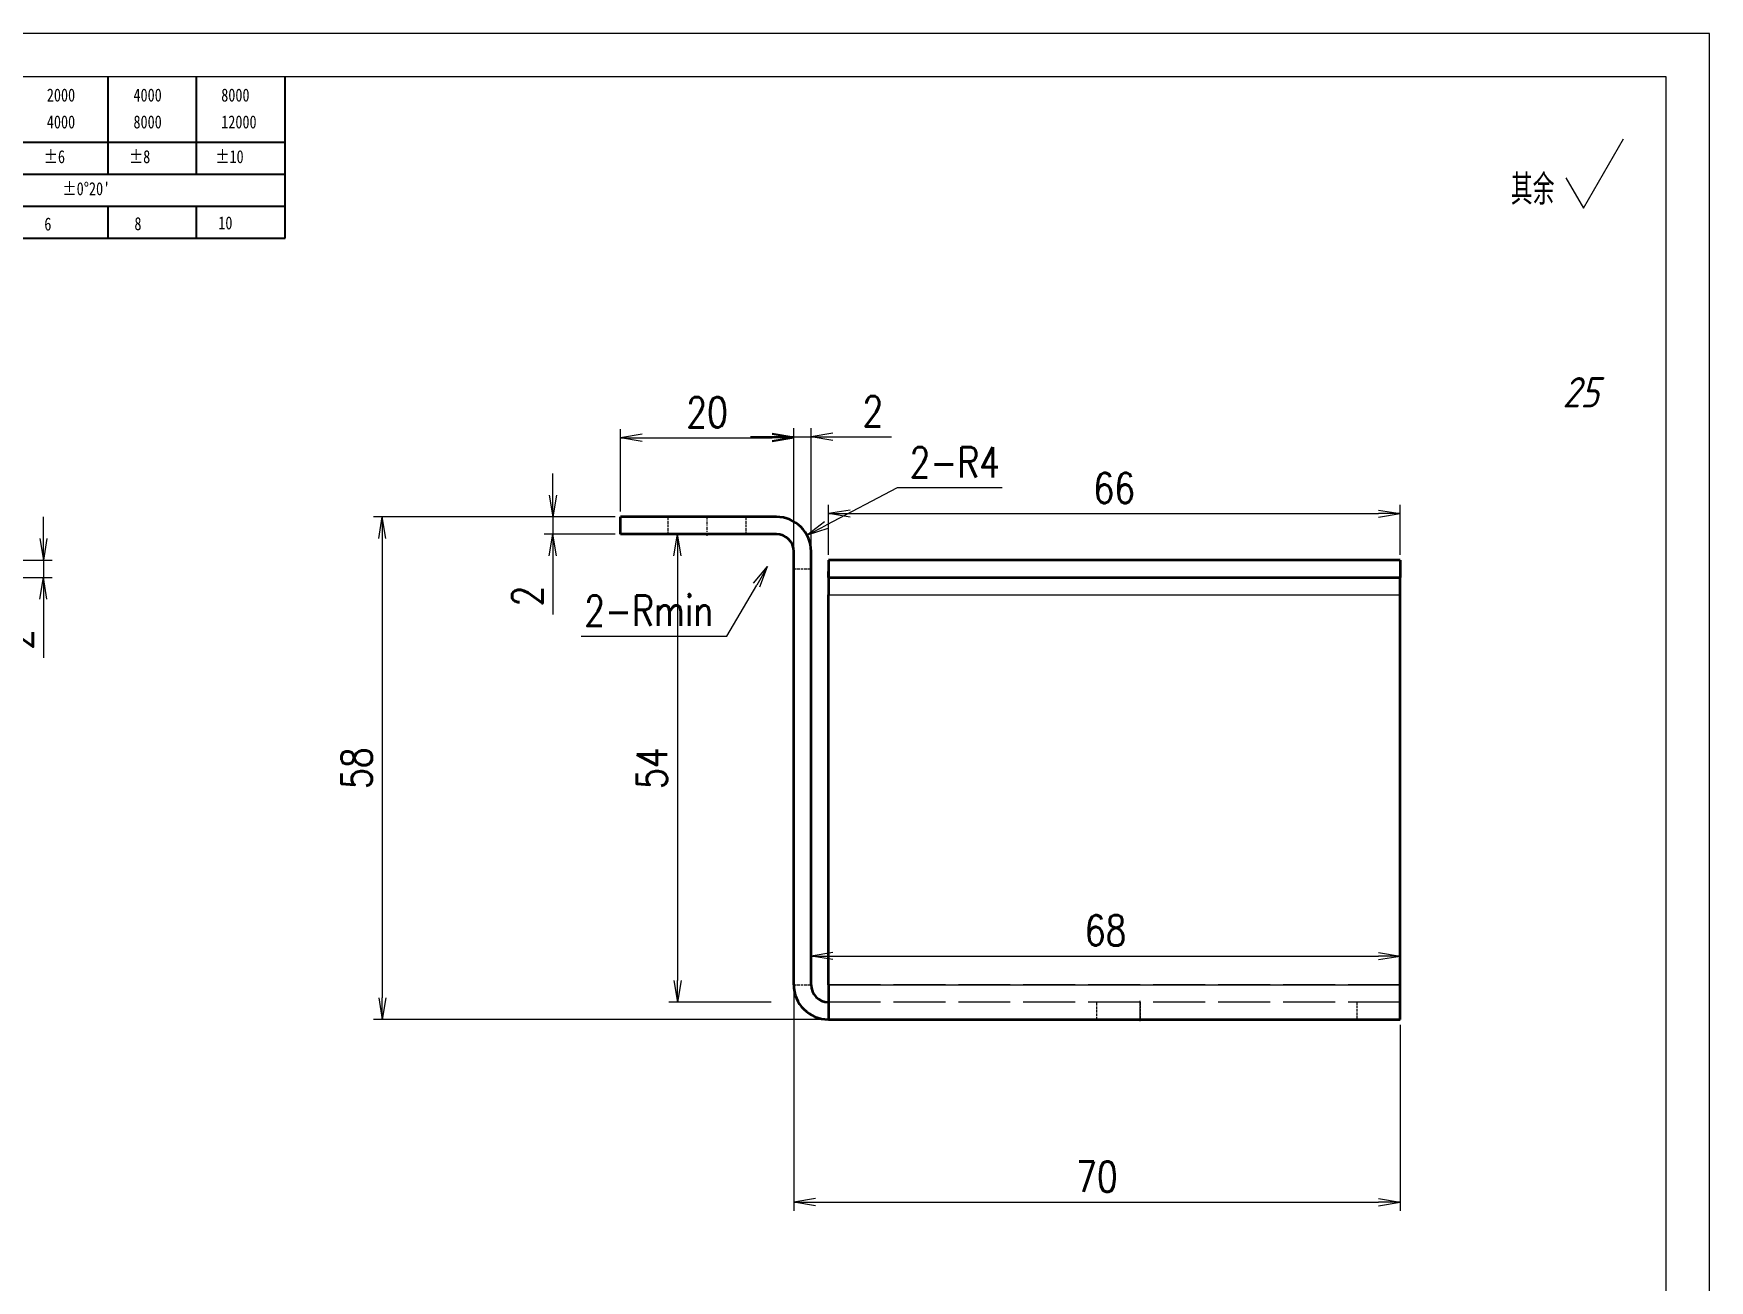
# Model space of a CAD drawing. Header units: millimetres. Extents: x -50531 to 104182, y -50696 to 36723.
# Drawn here: x -49644 to -49450.6, y 35747.7 to 35891.6 of the extents above; entities that cross this region are included whole.
import ezdxf
from ezdxf.enums import TextEntityAlignment as Align

# ---------------------------------------------------------------- set-up
doc = ezdxf.new("R2010")
doc.units = ezdxf.units.MM
doc.header["$LTSCALE"] = 0.5
for name, pattern in [('AM_ISO02W050x2', [3.75, 3, -0.75]), ('AM_ISO08W050x2', [9, 6, -0.75, 1.5, -0.75]), ('DASHDOT', [18.5, 12, -3, 0.5, -3]), ('DASHED', [15, 12, -3]), ('DOT2', [0.125, 0, -0.125])]:
    doc.linetypes.add(name, pattern=pattern)
for name, color, linetype, lineweight in [('中心线', 2, 'AM_ISO08W050x2', 18), ('图框', 7, 'Continuous', 18), ('标注线', 3, 'Continuous', 18), ('粗实线', 7, 'Continuous', 35), ('虚线', 1, 'AM_ISO02W050x2', 18)]:
    doc.layers.add(name, color=color, linetype=linetype, lineweight=lineweight)
doc.layers.add('图\\M+19E79\\M+195B6\\M+18E9A', color=7, linetype='Continuous')
doc.layers.add('打印-禁用', color=7, linetype='Continuous', lineweight=15, plot=False)
doc.styles.add('DIM', font='romans.shx', dxfattribs={"width": 0.8, "bigfont": 'bigfont.shx'})
doc.styles.add('国标', font='simfang.ttf', dxfattribs={"width": 0.8})
doc.styles.add('机械长仿宋', font='gbenor.shx', dxfattribs={"height": 1, "bigfont": 'gbcbig.shx'})
doc.dimstyles.new('DEH 1-1$0', dxfattribs={"dimtxt": 3.5, "dimasz": 2.5, "dimexe": 1, "dimexo": 0.625, "dimgap": 1.2, "dimtad": 1, "dimzin": 9, "dimdsep": 46, "dimtxsty": 'DIM', "dimblk": 'OPEN', "dimcen": 0, "dimclrd": 8, "dimclre": 8, "dimclrt": 2, "dimazin": 2, "dimtfac": 0.5, "dimtmove": 0, "dimatfit": 3, "dimldrblk": 'OPEN', "dimfxl": 0, "dimtolj": 2, "dimlwd": 18, "dimlwe": 18, "dimarcsym": 0})
doc.dimstyles.new('DEH 1-1$4', dxfattribs={"dimtxt": 3.5, "dimasz": 2.5, "dimexe": 1, "dimexo": 0.625, "dimgap": 1.2, "dimtad": 1, "dimtoh": 1, "dimdsep": 46, "dimtxsty": 'DIM', "dimblk": 'OPEN', "dimcen": 0, "dimclrd": 8, "dimclre": 8, "dimclrt": 2, "dimazin": 2, "dimtfac": 0.5, "dimtofl": 0, "dimtmove": 0, "dimatfit": 3, "dimldrblk": 'OPEN', "dimfxl": 0, "dimtolj": 2, "dimlwd": 18, "dimlwe": 18, "dimarcsym": 0})

# ---------------------------------------------------------------- blocks, each defined once
blk = doc.blocks.new('GZDEH零件A3图框V01版')
at = {"layer": '图\\M+19E79\\M+195B6\\M+18E9A', "color": 9}
for p, q in [((3092.64, -1561.98), (3092.64, -1554.46)), ((3102.86, -1561.98), (3102.86, -1554.46)), ((3113.09, -1573.08), (3113.09, -1554.46)), ((2996.09, -1561.98), (3113.09, -1561.98)), ((3092.64, -1565.68), (3092.64, -1561.98)), ((3102.86, -1565.68), (3102.86, -1561.98)), ((2996.09, -1565.68), (3113.09, -1565.68)), ((2996.09, -1569.38), (3113.09, -1569.38)), ((3092.64, -1573.08), (3092.64, -1569.38)), ((3102.86, -1573.08), (3102.86, -1569.38)), ((2990.09, -1573.08), (3113.09, -1573.08))]:
    blk.add_line(p, q, dxfattribs=at)
at = {"layer": '图框', "linetype": 'Continuous'}
for p, q in [((3272.49, -1554.46), (2882.49, -1554.46)), ((3272.49, -1832.96), (3272.49, -1554.46))]:
    blk.add_line(p, q, dxfattribs=at)
at = {"layer": '打印-禁用', "linetype": 'Continuous'}
for p, q in [((3277.49, -1549.46), (2857.49, -1549.46)), ((3277.49, -1846.46), (3277.49, -1549.46))]:
    blk.add_line(p, q, dxfattribs=at)
at = {"layer": '图\\M+19E79\\M+195B6\\M+18E9A', "color": 9, "style": '国标', "width": 0.8}
for s, p in [('2000', (3085.57, -1557.31)), ('4000', (3095.57, -1557.31)), ('8000', (3105.7, -1557.31)), ('4000', (3085.57, -1560.41)), ('8000', (3095.57, -1560.41)), ('12000', (3105.7, -1560.41)), ('±6', (3085.22, -1564.42)), ('±8', (3095.06, -1564.42)), ('±10', (3105.02, -1564.42)), ("±0%%D20'", (3087.38, -1568.12)), ('6', (3085.28, -1572.19)), ('8', (3095.68, -1572.15)), ('10', (3105.36, -1572.06))]:
    blk.add_text(s, height=1.5, dxfattribs=at).set_placement(p)
blk = doc.blocks.new('DEH A3')
at = {"layer": '图框'}
blk.add_blockref('GZDEH零件A3图框V01版', (-2857.49, 1846.46), dxfattribs=at)
blk = doc.blocks.new('其余任何25')
at = {"layer": '标注线'}
for p, q in [((0, 0), (4.62, 8)), ((-2.02, 3.5), (0, 0))]:
    blk.add_line(p, q, dxfattribs=at)
at = {"layer": '标注线', "color": 7, "linetype": 'DOT2', "style": '机械长仿宋'}
blk.add_text('其余', height=3.5, dxfattribs=at).set_placement((-8.38, 0.4))
at = {"layer": '标注线', "color": 2, "style": '机械长仿宋', "oblique": 15}
blk.add_attdef('25', text='', height=3.5, dxfattribs=at).set_placement((1.79, -24.04), align=Align.BOTTOM_RIGHT)
blk = doc.blocks.new('_Open')
at = {"color": 0, "linetype": 'ByBlock', "lineweight": -2}
for p, q in [((-1, 0.167), (0, 0)), ((-1, -0.167), (0, 0)), ((0, 0), (-1, 0))]:
    blk.add_line(p, q, dxfattribs=at)
blk = doc.blocks.new('*D55')
at = {"layer": 'Defpoints', "color": 0, "transparency": 16777216}
for p in [(-49655.38, 35830.87), (-49655.38, 35828.87), (-49642.91, 35828.87)]:
    blk.add_point(p, dxfattribs=at)
at = {"layer": '标注线', "color": 8, "lineweight": 18, "transparency": 16777216}
for p, q in [((-49642.91, 35833.37), (-49642.91, 35835.87)), ((-49654.76, 35830.87), (-49641.91, 35830.87)), ((-49642.91, 35830.87), (-49642.91, 35828.87)), ((-49654.76, 35828.87), (-49641.91, 35828.87)), ((-49642.91, 35826.37), (-49642.91, 35819.61))]:
    blk.add_line(p, q, dxfattribs=at)
at = {"layer": '标注线', "color": 8, "lineweight": 18, "transparency": 16777216, "xscale": 2.5, "yscale": 2.5, "zscale": 2.5}
for p, rotation in [((-49642.91, 35830.87), 270), ((-49642.91, 35828.87), 90)]:
    blk.add_blockref('_Open', p, dxfattribs=dict(at, rotation=rotation))
at = {"layer": '标注线', "color": 2, "transparency": 16777216, "insert": (-49645.86, 35821.74), "char_height": 3.5, "attachment_point": 5, "rotation": 90, "style": 'DIM'}
blk.add_mtext('\\A2;2', dxfattribs=at)
blk = doc.blocks.new('*D61')
at = {"layer": 'Defpoints', "color": 0, "transparency": 16777216}
for p in [(-49576.3, 35835.87), (-49603.79, 35777.87), (-49552.3, 35777.87)]:
    blk.add_point(p, dxfattribs=at)
at = {"layer": '标注线', "color": 8, "lineweight": 18, "transparency": 16777216}
for p, q in [((-49576.92, 35835.87), (-49604.79, 35835.87)), ((-49603.79, 35833.37), (-49603.79, 35780.37)), ((-49552.92, 35777.87), (-49604.79, 35777.87))]:
    blk.add_line(p, q, dxfattribs=at)
at = {"layer": '标注线', "color": 8, "lineweight": 18, "transparency": 16777216, "xscale": 2.5, "yscale": 2.5, "zscale": 2.5}
for p, rotation in [((-49603.79, 35835.87), 90), ((-49603.79, 35777.87), 270)]:
    blk.add_blockref('_Open', p, dxfattribs=dict(at, rotation=rotation))
at = {"layer": '标注线', "color": 2, "transparency": 16777216, "insert": (-49606.74, 35806.87), "char_height": 3.5, "attachment_point": 5, "rotation": 90, "style": 'DIM'}
blk.add_mtext('\\A2;58', dxfattribs=at)
blk = doc.blocks.new('*D62')
at = {"layer": 'Defpoints', "color": 0, "transparency": 16777216}
for p in [(-49576.3, 35835.87), (-49584.1, 35833.87), (-49576.3, 35833.87)]:
    blk.add_point(p, dxfattribs=at)
at = {"layer": '标注线', "color": 8, "lineweight": 18, "transparency": 16777216}
for p, q in [((-49584.1, 35838.37), (-49584.1, 35840.87)), ((-49576.92, 35835.87), (-49585.1, 35835.87)), ((-49584.1, 35835.87), (-49584.1, 35833.87)), ((-49576.92, 35833.87), (-49585.1, 35833.87)), ((-49584.1, 35831.37), (-49584.1, 35824.61))]:
    blk.add_line(p, q, dxfattribs=at)
at = {"layer": '标注线', "color": 8, "lineweight": 18, "transparency": 16777216, "xscale": 2.5, "yscale": 2.5, "zscale": 2.5}
for p, rotation in [((-49584.1, 35835.87), 270), ((-49584.1, 35833.87), 90)]:
    blk.add_blockref('_Open', p, dxfattribs=dict(at, rotation=rotation))
at = {"layer": '标注线', "color": 2, "transparency": 16777216, "insert": (-49587.05, 35826.74), "char_height": 3.5, "attachment_point": 5, "rotation": 90, "style": 'DIM'}
blk.add_mtext('\\A2;2', dxfattribs=at)
blk = doc.blocks.new('*D68')
at = {"layer": 'Defpoints', "color": 0, "transparency": 16777216}
for p in [(-49556.3, 35845), (-49576.3, 35835.87), (-49556.3, 35831.87)]:
    blk.add_point(p, dxfattribs=at)
at = {"layer": '标注线', "color": 8, "lineweight": 18, "transparency": 16777216}
for p, q in [((-49576.3, 35836.5), (-49576.3, 35846)), ((-49556.3, 35832.5), (-49556.3, 35846)), ((-49573.8, 35845), (-49558.8, 35845))]:
    blk.add_line(p, q, dxfattribs=at)
at = {"layer": '标注线', "color": 8, "lineweight": 18, "transparency": 16777216, "xscale": 2.5, "yscale": 2.5, "zscale": 2.5, "rotation": 180}
blk.add_blockref('_Open', (-49576.3, 35845), dxfattribs=at)
at = {"layer": '标注线', "color": 8, "lineweight": 18, "transparency": 16777216, "xscale": 2.5, "yscale": 2.5, "zscale": 2.5}
blk.add_blockref('_Open', (-49556.3, 35845), dxfattribs=at)
at = {"layer": '标注线', "color": 2, "transparency": 16777216, "insert": (-49566.3, 35847.95), "char_height": 3.5, "attachment_point": 5, "style": 'DIM'}
blk.add_mtext('\\A2;20', dxfattribs=at)
blk = doc.blocks.new('*D69')
at = {"layer": 'Defpoints', "color": 0, "transparency": 16777216}
for p in [(-49554.3, 35845.1), (-49556.3, 35831.87), (-49554.3, 35831.87)]:
    blk.add_point(p, dxfattribs=at)
at = {"layer": '标注线', "color": 8, "lineweight": 18, "transparency": 16777216}
for p, q in [((-49556.3, 35832.5), (-49556.3, 35846.1)), ((-49554.3, 35832.5), (-49554.3, 35846.1)), ((-49558.8, 35845.1), (-49561.3, 35845.1)), ((-49556.3, 35845.1), (-49554.3, 35845.1)), ((-49551.8, 35845.1), (-49545.03, 35845.1))]:
    blk.add_line(p, q, dxfattribs=at)
at = {"layer": '标注线', "color": 8, "lineweight": 18, "transparency": 16777216, "xscale": 2.5, "yscale": 2.5, "zscale": 2.5}
blk.add_blockref('_Open', (-49556.3, 35845.1), dxfattribs=at)
at = {"layer": '标注线', "color": 8, "lineweight": 18, "transparency": 16777216, "xscale": 2.5, "yscale": 2.5, "zscale": 2.5, "rotation": 180}
blk.add_blockref('_Open', (-49554.3, 35845.1), dxfattribs=at)
at = {"layer": '标注线', "color": 2, "transparency": 16777216, "insert": (-49547.16, 35848.05), "char_height": 3.5, "attachment_point": 5, "style": 'DIM'}
blk.add_mtext('\\A2;2', dxfattribs=at)
blk = doc.blocks.new('*D70')
at = {"layer": 'Defpoints', "color": 0, "transparency": 16777216}
for p in [(-49558.3, 35831.87), (-49559.31, 35830.15)]:
    blk.add_point(p, dxfattribs=at)
at = {"layer": '标注线', "color": 8, "lineweight": 18, "transparency": 16777216}
for p, q in [((-49564.03, 35822.09), (-49560.57, 35827.99)), ((-49580.83, 35822.09), (-49564.03, 35822.09))]:
    blk.add_line(p, q, dxfattribs=at)
at = {"layer": '标注线', "color": 8, "lineweight": 18, "transparency": 16777216, "xscale": 2.5, "yscale": 2.5, "zscale": 2.5, "rotation": 59.63654935762935}
blk.add_blockref('_Open', (-49559.31, 35830.15), dxfattribs=at)
at = {"layer": '标注线', "color": 2, "transparency": 16777216, "insert": (-49573.03, 35825.04), "char_height": 3.5, "attachment_point": 5, "style": 'DIM'}
blk.add_mtext('\\A2;{\\Fromans,bigfont|c134;2-Rmin}', dxfattribs=at)
blk = doc.blocks.new('*D71')
at = {"layer": 'Defpoints', "color": 0, "transparency": 16777216}
for p in [(-49554.76, 35833.74), (-49558.3, 35831.87)]:
    blk.add_point(p, dxfattribs=at)
at = {"layer": '标注线', "color": 8, "lineweight": 18, "transparency": 16777216}
for p, q in [((-49544.36, 35839.23), (-49552.55, 35834.91)), ((-49532.23, 35839.23), (-49544.36, 35839.23))]:
    blk.add_line(p, q, dxfattribs=at)
at = {"layer": '标注线', "color": 8, "lineweight": 18, "transparency": 16777216, "xscale": 2.5, "yscale": 2.5, "zscale": 2.5, "rotation": 207.8529137635599}
blk.add_blockref('_Open', (-49554.76, 35833.74), dxfattribs=at)
at = {"layer": '标注线', "color": 2, "transparency": 16777216, "insert": (-49537.7, 35842.18), "char_height": 3.5, "attachment_point": 5, "style": 'DIM'}
blk.add_mtext('\\A2;{\\Fromans,bigfont|c134;2-R4}', dxfattribs=at)
blk = doc.blocks.new('*D74')
at = {"layer": 'Defpoints', "color": 0, "transparency": 16777216}
for p in [(-49556.3, 35781.87), (-49486.3, 35777.87), (-49486.3, 35756.78)]:
    blk.add_point(p, dxfattribs=at)
at = {"layer": '标注线', "color": 8, "lineweight": 18, "transparency": 16777216}
for p, q in [((-49556.3, 35781.25), (-49556.3, 35755.78)), ((-49486.3, 35777.25), (-49486.3, 35755.78)), ((-49553.8, 35756.78), (-49488.8, 35756.78))]:
    blk.add_line(p, q, dxfattribs=at)
at = {"layer": '标注线', "color": 8, "lineweight": 18, "transparency": 16777216, "xscale": 2.5, "yscale": 2.5, "zscale": 2.5, "rotation": 180}
blk.add_blockref('_Open', (-49556.3, 35756.78), dxfattribs=at)
at = {"layer": '标注线', "color": 8, "lineweight": 18, "transparency": 16777216, "xscale": 2.5, "yscale": 2.5, "zscale": 2.5}
blk.add_blockref('_Open', (-49486.3, 35756.78), dxfattribs=at)
at = {"layer": '标注线', "color": 2, "transparency": 16777216, "insert": (-49521.3, 35759.73), "char_height": 3.5, "attachment_point": 5, "style": 'DIM'}
blk.add_mtext('\\A2;70', dxfattribs=at)
blk = doc.blocks.new('*D128')
at = {"layer": 'Defpoints', "color": 0, "transparency": 16777216}
for p in [(-49486.3, 35836.24), (-49552.3, 35830.87), (-49486.3, 35830.87)]:
    blk.add_point(p, dxfattribs=at)
at = {"layer": '标注线', "color": 8, "lineweight": 18, "transparency": 16777216}
for p, q in [((-49552.3, 35831.5), (-49552.3, 35837.24)), ((-49549.8, 35836.24), (-49488.8, 35836.24)), ((-49486.3, 35831.5), (-49486.3, 35837.24))]:
    blk.add_line(p, q, dxfattribs=at)
at = {"layer": '标注线', "color": 8, "lineweight": 18, "transparency": 16777216, "xscale": 2.5, "yscale": 2.5, "zscale": 2.5, "rotation": 180}
blk.add_blockref('_Open', (-49552.3, 35836.24), dxfattribs=at)
at = {"layer": '标注线', "color": 8, "lineweight": 18, "transparency": 16777216, "xscale": 2.5, "yscale": 2.5, "zscale": 2.5}
blk.add_blockref('_Open', (-49486.3, 35836.24), dxfattribs=at)
at = {"layer": '标注线', "color": 2, "transparency": 16777216, "insert": (-49519.3, 35839.19), "char_height": 3.5, "attachment_point": 5, "style": 'DIM'}
blk.add_mtext('\\A2;66', dxfattribs=at)
blk = doc.blocks.new('*D130')
at = {"layer": 'Defpoints', "color": 0, "transparency": 16777216}
for p in [(-49486.3, 35785.19), (-49554.3, 35781.87), (-49486.3, 35781.87)]:
    blk.add_point(p, dxfattribs=at)
at = {"layer": '标注线', "color": 8, "lineweight": 18, "transparency": 16777216}
for p, q in [((-49554.3, 35782.5), (-49554.3, 35786.19)), ((-49486.3, 35782.5), (-49486.3, 35786.19)), ((-49551.8, 35785.19), (-49488.8, 35785.19))]:
    blk.add_line(p, q, dxfattribs=at)
at = {"layer": '标注线', "color": 8, "lineweight": 18, "transparency": 16777216, "xscale": 2.5, "yscale": 2.5, "zscale": 2.5, "rotation": 180}
blk.add_blockref('_Open', (-49554.3, 35785.19), dxfattribs=at)
at = {"layer": '标注线', "color": 8, "lineweight": 18, "transparency": 16777216, "xscale": 2.5, "yscale": 2.5, "zscale": 2.5}
blk.add_blockref('_Open', (-49486.3, 35785.19), dxfattribs=at)
at = {"layer": '标注线', "color": 2, "transparency": 16777216, "insert": (-49520.3, 35788.14), "char_height": 3.5, "attachment_point": 5, "style": 'DIM'}
blk.add_mtext('\\A2;68', dxfattribs=at)
blk = doc.blocks.new('*D131')
at = {"layer": 'Defpoints', "color": 0, "transparency": 16777216}
for p in [(-49558.3, 35833.87), (-49569.72, 35779.87), (-49558.3, 35779.87)]:
    blk.add_point(p, dxfattribs=at)
at = {"layer": '标注线', "color": 8, "lineweight": 18, "transparency": 16777216}
for p, q in [((-49558.92, 35833.87), (-49570.72, 35833.87)), ((-49569.72, 35831.37), (-49569.72, 35782.37)), ((-49558.92, 35779.87), (-49570.72, 35779.87))]:
    blk.add_line(p, q, dxfattribs=at)
at = {"layer": '标注线', "color": 8, "lineweight": 18, "transparency": 16777216, "xscale": 2.5, "yscale": 2.5, "zscale": 2.5}
for p, rotation in [((-49569.72, 35833.87), 90), ((-49569.72, 35779.87), 270)]:
    blk.add_blockref('_Open', p, dxfattribs=dict(at, rotation=rotation))
at = {"layer": '标注线', "color": 2, "transparency": 16777216, "insert": (-49572.67, 35806.87), "char_height": 3.5, "attachment_point": 5, "rotation": 90, "style": 'DIM'}
blk.add_mtext('\\A2;54', dxfattribs=at)

msp = doc.modelspace()

# ---------------------------------------------------------------- linework, layer by layer
at = {"color": 7, "lineweight": 13}
for p, q in [((-49552.296, 35826.872), (-49486.296, 35826.872)), ((-49552.296, 35781.872), (-49486.296, 35781.872))]:
    msp.add_line(p, q, dxfattribs=at)
at = {"layer": '中心线', "linetype": 'DASHDOT', "lineweight": 13, "ltscale": 0.060001}
for p, q in [((-49566.296, 35833.672), (-49566.296, 35836.072)), ((-49516.296, 35777.672), (-49516.296, 35780.072))]:
    msp.add_line(p, q, dxfattribs=at)
at = {"layer": '粗实线', "lineweight": 35, "ltscale": 0.05}
for p, q in [((-49576.296, 35833.872), (-49576.296, 35835.872)), ((-49552.296, 35830.872), (-49552.296, 35828.872)), ((-49486.296, 35830.872), (-49486.296, 35828.872)), ((-49552.296, 35828.872), (-49552.296, 35826.872)), ((-49486.296, 35826.872), (-49486.296, 35828.872))]:
    msp.add_line(p, q, dxfattribs=at)
at = {"layer": '粗实线', "lineweight": 35, "ltscale": 0.45}
for p, q in [((-49558.296, 35835.872), (-49576.296, 35835.872)), ((-49558.296, 35833.872), (-49576.296, 35833.872))]:
    msp.add_line(p, q, dxfattribs=at)
at = {"layer": '粗实线', "lineweight": 35}
for p, q in [((-49556.296, 35781.872), (-49556.296, 35831.872)), ((-49554.296, 35781.872), (-49554.296, 35831.872)), ((-49486.296, 35830.872), (-49552.296, 35830.872)), ((-49552.296, 35828.872), (-49486.296, 35828.872)), ((-49552.296, 35781.872), (-49552.296, 35826.872)), ((-49486.296, 35781.872), (-49486.296, 35826.872)), ((-49552.296, 35777.872), (-49486.296, 35777.872))]:
    msp.add_line(p, q, dxfattribs=at)
at = {"layer": '粗实线', "lineweight": 35, "ltscale": 0.036603}
msp.add_line((-49552.299, 35830.337), (-49552.307, 35828.872), dxfattribs=at)
at = {"layer": '粗实线', "lineweight": 35, "ltscale": 0.013382}
msp.add_line((-49552.296, 35830.872), (-49552.299, 35830.337), dxfattribs=at)
at = {"layer": '粗实线', "lineweight": 35, "ltscale": 0.000286865}
msp.add_line((-49552.307, 35828.872), (-49552.296, 35828.872), dxfattribs=at)
at = {"layer": '粗实线', "lineweight": 35, "ltscale": 0.1}
for p, q in [((-49552.296, 35781.872), (-49552.296, 35777.872)), ((-49486.296, 35777.872), (-49486.296, 35781.872))]:
    msp.add_line(p, q, dxfattribs=at)
at = {"layer": '粗实线', "lineweight": 35}
for centre, radius, start, end in [((-49558.296, 35831.872), 4, 360, 90), ((-49558.296, 35831.872), 2, 360, 90), ((-49552.296, 35781.872), 4, 180.00001, 270), ((-49552.296, 35781.872), 2, 180.00001, 270)]:
    msp.add_arc(centre, radius, start, end, dxfattribs=at)
at = {"layer": '虚线', "linetype": 'DASHED', "lineweight": 13, "ltscale": 0.05}
for p, q in [((-49570.796, 35833.872), (-49570.796, 35835.872)), ((-49570.796, 35833.872), (-49570.796, 35835.872)), ((-49561.796, 35833.872), (-49561.796, 35835.872)), ((-49561.796, 35833.872), (-49561.796, 35835.872)), ((-49556.296, 35829.872), (-49554.296, 35829.872)), ((-49556.296, 35781.872), (-49554.296, 35781.872)), ((-49521.296, 35777.872), (-49521.296, 35779.872)), ((-49516.296, 35779.872), (-49516.296, 35777.872)), ((-49516.296, 35777.872), (-49516.296, 35779.872)), ((-49491.296, 35779.872), (-49491.296, 35777.872)), ((-49491.296, 35779.872), (-49491.296, 35777.872))]:
    msp.add_line(p, q, dxfattribs=at)
at = {"layer": '虚线', "linetype": 'DASHED', "lineweight": 13, "ltscale": 7.32422e-05}
msp.add_line((-49552.299, 35830.337), (-49552.296, 35830.337), dxfattribs=at)
at = {"layer": '虚线', "linetype": 'DASHED', "lineweight": 13}
for p, q in [((-49552.296, 35826.872), (-49486.296, 35826.872)), ((-49552.296, 35826.872), (-49486.296, 35826.872)), ((-49552.296, 35826.872), (-49486.296, 35826.872)), ((-49552.296, 35781.872), (-49486.296, 35781.872)), ((-49552.296, 35781.872), (-49486.296, 35781.872)), ((-49486.296, 35781.872), (-49552.296, 35781.872)), ((-49486.296, 35779.872), (-49552.296, 35779.872))]:
    msp.add_line(p, q, dxfattribs=at)

# ---------------------------------------------------------------- block references
at = {"layer": '图框'}
msp.add_blockref('DEH A3', (-49870.591, 35594.648), dxfattribs=at)
at = {"layer": '标注线'}
msp.add_blockref('其余任何25', (-49465.14, 35871.49), dxfattribs=at).add_auto_attribs({'25': '25'})

# ---------------------------------------------------------------- dimensions: what is measured, and where the dimension line sits
for base, p1, p2, picture, middle in [((-49556.296, 35844.998), (-49576.296, 35835.872), (-49556.296, 35831.872), '*D68', (-49566.296, 35847.948)), ((-49554.296, 35845.102), (-49556.296, 35831.872), (-49554.296, 35831.872), '*D69', (-49547.163, 35848.052)), ((-49486.296, 35836.242), (-49552.296, 35830.872), (-49486.296, 35830.872), '*D128', (-49519.296, 35839.192)), ((-49486.296, 35785.19), (-49554.296, 35781.872), (-49486.296, 35781.872), '*D130', (-49520.296, 35788.14)), ((-49486.296, 35756.783), (-49556.296, 35781.872), (-49486.296, 35777.872), '*D74', (-49521.296, 35759.733))]:
    dim = msp.add_linear_dim(base=base, p1=p1, p2=p2, dimstyle='DEH 1-1$0', dxfattribs=at)
    dim.commit()
    dim.dimension.update_dxf_attribs({"geometry": picture, "text_midpoint": middle})
for mpoint, text, picture, middle in [((-49554.759, 35833.741), '{\\Fromans,bigfont|c134;2-<>}', '*D71', (-49537.698, 35839.234)), ((-49559.307, 35830.147), '{\\Fromans,bigfont|c134;2-Rmin}', '*D70', (-49573.027, 35822.09))]:
    dim = msp.add_radius_dim(center=(-49558.296, 35831.872), mpoint=mpoint, text=text, dimstyle='DEH 1-1$4', dxfattribs=at)
    dim.commit()
    dim.dimension.update_dxf_attribs({"geometry": picture, "text_midpoint": middle, "dimtype": 164})
for base, p1, p2, picture, middle in [((-49584.099, 35833.872), (-49576.296, 35835.872), (-49576.296, 35833.872), '*D62', (-49587.049, 35826.739)), ((-49642.914, 35828.872), (-49655.383, 35830.872), (-49655.383, 35828.872), '*D55', (-49645.864, 35821.739)), ((-49603.791, 35777.872), (-49576.296, 35835.872), (-49552.296, 35777.872), '*D61', (-49606.741, 35806.872)), ((-49569.724, 35779.872), (-49558.296, 35833.872), (-49558.296, 35779.872), '*D131', (-49572.674, 35806.872))]:
    dim = msp.add_linear_dim(base=base, p1=p1, p2=p2, angle=90, dimstyle='DEH 1-1$0', dxfattribs=at)
    dim.commit()
    dim.dimension.update_dxf_attribs({"geometry": picture, "text_midpoint": middle})

doc.saveas('drawing.dxf')
